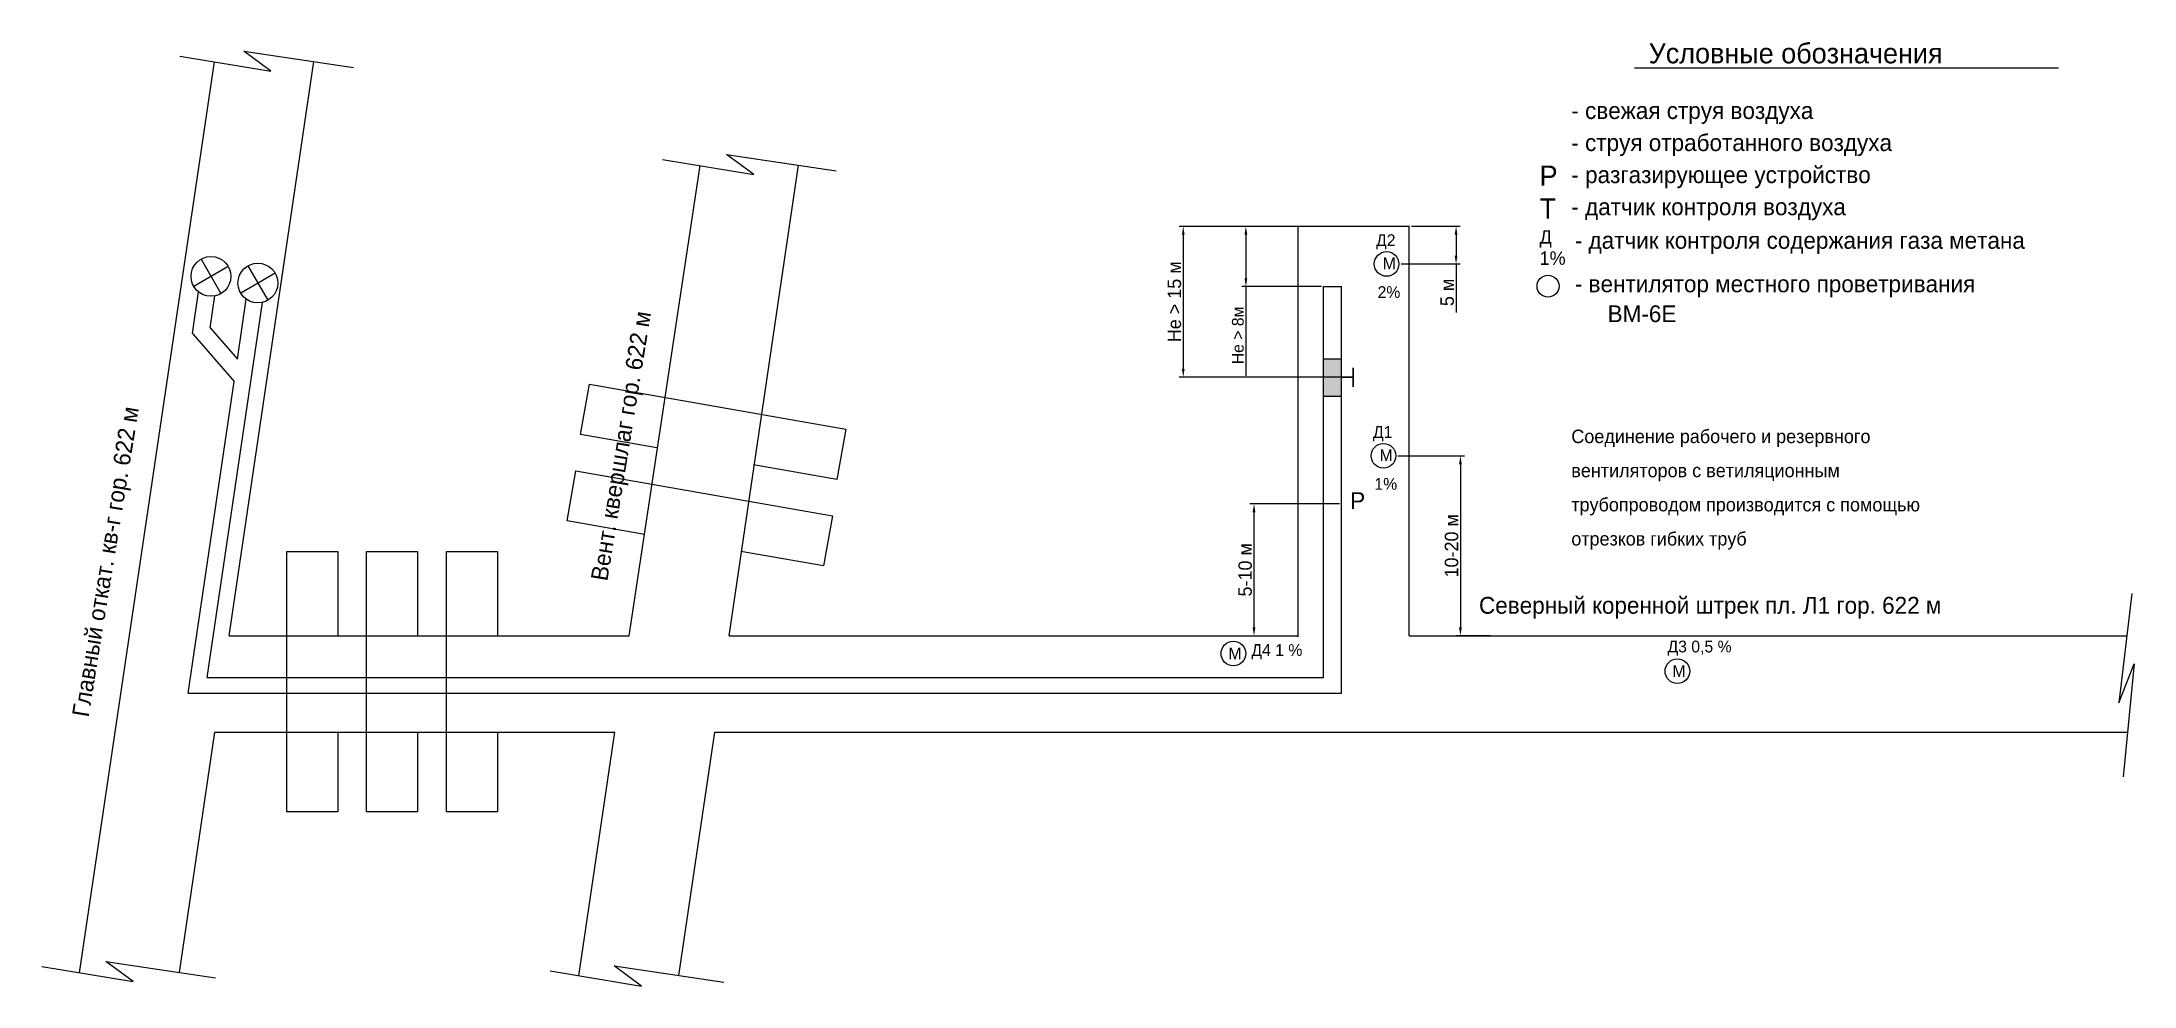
# Model space of a CAD drawing. Header units: millimetres. Extents: x 92 to 714, y 129 to 409.
import ezdxf

# ---------------------------------------------------------------- set-up
doc = ezdxf.new("R2010")
doc.units = ezdxf.units.MM
doc.dimstyles.new('ISO-25', dxfattribs={"dimtxt": 2.5, "dimasz": 2.5, "dimexe": 1.25, "dimexo": 0.625, "dimtad": 1, "dimtxsty": 'Standard', "dimcen": 2.5, "dimadec": 0, "dimazin": 0, "dimtfac": 1, "dimtmove": 0, "dimatfit": 3, "dimfxl": 0, "dimarcsym": 0})

# ---------------------------------------------------------------- blocks, each defined once
blk = doc.blocks.new('*D1')
at = {"color": 0, "lineweight": -2}
for p, q in [((478.16, 272.08), (451.53, 272.08)), ((452.78, 235.33), (452.78, 269.58)), ((451.56, 232.83), (454.03, 232.83))]:
    blk.add_line(p, q, dxfattribs=at)
at = {"color": 0}
for points in [[(452.36, 269.58), (453.19, 269.58), (452.78, 272.08)], [(452.36, 235.33), (453.19, 235.33), (452.78, 232.83)]]:
    blk.add_solid(points, dxfattribs=at)
at = {"layer": 'Defpoints', "color": 0}
for p in [(452.78, 272.08), (478.79, 272.08), (450.93, 232.83)]:
    blk.add_point(p, dxfattribs=at)
at = {"color": 0, "insert": (450.15, 252.45), "char_height": 4, "attachment_point": 5, "rotation": 90}
blk.add_mtext('5-10 м', dxfattribs=at)
blk = doc.blocks.new('*D2')
at = {"color": 0, "lineweight": -2}
for p, q in [((495.54, 286.36), (515.39, 286.36)), ((514.14, 283.86), (514.14, 235.33)), ((523.03, 232.83), (512.89, 232.83))]:
    blk.add_line(p, q, dxfattribs=at)
at = {"color": 0}
for points in [[(513.72, 283.86), (514.55, 283.86), (514.14, 286.36)], [(513.72, 235.33), (514.55, 235.33), (514.14, 232.83)]]:
    blk.add_solid(points, dxfattribs=at)
at = {"layer": 'Defpoints', "color": 0}
for p in [(494.92, 286.36), (514.14, 232.83), (523.66, 232.83)]:
    blk.add_point(p, dxfattribs=at)
at = {"color": 0, "insert": (511.51, 259.59), "char_height": 4, "attachment_point": 5, "rotation": 90}
blk.add_mtext('10-20 м', dxfattribs=at)
blk = doc.blocks.new('*D3')
at = {"color": 0, "lineweight": -2}
for p, q in [((499.55, 354.58), (514.08, 354.58)), ((512.83, 352.08), (512.83, 345.88)), ((496.47, 343.38), (514.08, 343.38)), ((512.83, 343.38), (512.83, 328.97))]:
    blk.add_line(p, q, dxfattribs=at)
at = {"color": 0}
for points in [[(512.42, 352.08), (513.25, 352.08), (512.83, 354.58)], [(512.42, 345.88), (513.25, 345.88), (512.83, 343.38)]]:
    blk.add_solid(points, dxfattribs=at)
at = {"layer": 'Defpoints', "color": 0}
for p in [(498.93, 354.58), (495.85, 343.38), (512.83, 343.38)]:
    blk.add_point(p, dxfattribs=at)
at = {"color": 0, "insert": (510.21, 334.93), "char_height": 4, "attachment_point": 5, "rotation": 90}
blk.add_mtext('5 м', dxfattribs=at)
blk = doc.blocks.new('*D5')
at = {"color": 0, "lineweight": -2}
for p, q in [((452.03, 354.57), (430.49, 354.57)), ((431.74, 352.07), (431.74, 312.2)), ((481.66, 309.7), (430.49, 309.7))]:
    blk.add_line(p, q, dxfattribs=at)
at = {"color": 0}
for points in [[(431.32, 352.07), (432.15, 352.07), (431.74, 354.57)], [(431.32, 312.2), (432.15, 312.2), (431.74, 309.7)]]:
    blk.add_solid(points, dxfattribs=at)
at = {"layer": 'Defpoints', "color": 0}
for p in [(452.66, 354.57), (431.74, 309.7), (482.28, 309.7)]:
    blk.add_point(p, dxfattribs=at)
at = {"color": 0, "insert": (429.11, 332.14), "char_height": 4, "attachment_point": 5, "rotation": 90}
blk.add_mtext('Не > 15 м', dxfattribs=at)
blk = doc.blocks.new('*D6')
at = {"color": 0, "lineweight": -2}
for p, q in [((467.5, 354.57), (449.11, 354.57)), ((450.36, 352.07), (450.36, 339.14)), ((472.83, 336.64), (449.11, 336.64)), ((450.36, 336.64), (450.36, 310.14))]:
    blk.add_line(p, q, dxfattribs=at)
at = {"color": 0}
for points in [[(449.94, 352.07), (450.77, 352.07), (450.36, 354.57)], [(449.94, 339.14), (450.77, 339.14), (450.36, 336.64)]]:
    blk.add_solid(points, dxfattribs=at)
at = {"layer": 'Defpoints', "color": 0}
for p in [(468.13, 354.57), (450.36, 336.64), (473.46, 336.64)]:
    blk.add_point(p, dxfattribs=at)
at = {"color": 0, "insert": (447.98, 322.14), "char_height": 3.5, "attachment_point": 5, "rotation": 90}
blk.add_mtext('Не > 8м', dxfattribs=at)

msp = doc.modelspace()

# ---------------------------------------------------------------- hatches: boundary and pattern name
msp.add_hatch(color=256).paths.add_polyline_path([(478.788, 315.174), (473.426, 315.174), (473.426, 304.101), (478.788, 304.101)])

# ---------------------------------------------------------------- linework, layer by layer
for p, q in [((133.415, 405.181), (160.526, 400.668)), ((152.432, 406.672), (185.038, 401.823)), ((160.526, 400.668), (152.432, 406.672)), ((103.563, 132.665), (143.748, 403.461)), ((148.097, 232.856), (173.303, 403.568)), ((565.865, 401.704), (691.927, 401.704)), ((276.957, 374.467), (304.068, 369.955)), ((304.068, 369.955), (295.974, 375.959)), ((295.974, 375.959), (328.58, 371.11)), ((267.063, 232.856), (288.086, 372.615)), ((296.719, 232.856), (317.332, 372.782)), ((465.905, 232.499), (465.905, 354.58)), ((465.905, 354.58), (498.929, 354.58)), ((498.929, 232.856), (498.929, 354.58)), ((147.81, 342.664), (137.591, 336.711)), ((139.744, 344.809), (145.657, 334.566)), ((153.678, 342.839), (159.591, 332.597)), ((161.744, 340.694), (151.524, 334.742)), ((473.426, 220.488), (473.426, 336.637)), ((473.426, 336.637), (478.788, 336.637)), ((478.788, 215.799), (478.788, 336.637)), ((137.193, 322.721), (139.011, 335.066)), ((141.581, 220.488), (158.029, 331.971)), ((142.431, 324.414), (143.828, 333.883)), ((150.547, 315.062), (153.177, 332.921)), ((142.431, 324.414), (150.547, 315.062)), ((137.193, 322.721), (149.575, 308.455)), ((473.426, 315.174), (478.788, 315.174)), ((135.933, 215.799), (149.575, 308.455)), ((473.426, 304.101), (478.788, 304.101)), ((713.769, 245.439), (709.838, 212.947)), ((148.097, 232.856), (267.063, 232.856)), ((296.719, 232.856), (406.234, 232.856)), ((405.925, 232.856), (465.905, 232.856)), ((498.929, 232.856), (712.246, 232.856)), ((709.838, 212.947), (714.424, 224.505)), ((714.424, 224.505), (711.148, 190.923)), ((141.581, 220.488), (473.426, 220.488)), ((135.933, 215.799), (478.788, 215.799)), ((133.318, 132.757), (143.86, 204.156)), ((143.86, 204.156), (262.746, 204.156)), ((252.057, 131.766), (262.746, 204.156)), ((281.81, 131.812), (292.492, 204.156)), ((292.492, 204.156), (712.439, 204.156)), ((92.417, 134.52), (119.528, 130.008)), ((119.528, 130.008), (111.434, 136.012)), ((111.434, 136.012), (144.04, 131.163)), ((243.538, 133.184), (270.649, 128.672)), ((262.555, 134.675), (295.161, 129.826)), ((270.649, 128.672), (262.555, 134.675))]:
    msp.add_line(p, q)
at = {"lineweight": 30}
for p, q in [((482.284, 312.514), (482.284, 306.876)), ((478.788, 309.703), (482.284, 309.703))]:
    msp.add_line(p, q, dxfattribs=at)
for points in [[(275.206, 288.718), (252.568, 292.693), (255.19, 307.624), (331.398, 294.242), (328.777, 279.311), (303.986, 283.664)], [(271.559, 262.958), (248.587, 266.992), (251.209, 281.923), (327.417, 268.541), (324.796, 253.61), (300.261, 257.918)], [(180.387, 204.156), (180.387, 180.523), (165.228, 180.523), (165.228, 257.898), (180.387, 257.898), (180.387, 232.856)], [(204.116, 204.156), (204.116, 180.523), (188.957, 180.523), (188.957, 257.898), (204.116, 257.898), (204.116, 232.856)], [(227.845, 204.156), (227.845, 180.523), (212.686, 180.523), (212.686, 257.898), (227.845, 257.898), (227.845, 232.856)]]:
    msp.add_lwpolyline(points)
for centre, radius in [((142.701, 339.687), 5.913), ((156.634, 337.718), 5.913), ((492.186, 343.384), 3.663), ((540.188, 336.779), 3.256), ((491.255, 286.357), 3.663), ((446.633, 227.577), 3.663), ((578.636, 222.323), 3.663)]:
    msp.add_circle(centre, radius)

# ---------------------------------------------------------------- texts
for s, height, p in [('Условные обозначения', 6, (570.093, 403.029)), ('- свежая струя воздуха', 5, (547.104, 386.487)), ('- струя отработанного воздуха', 5, (547.104, 376.953)), ('Р', 6, (537.679, 366.621)), ('- разгазирующее устройство', 5, (547.104, 367.418)), ('Т', 6, (537.679, 356.873)), ('- датчик контроля воздуха', 5, (547.104, 357.884)), ('Д2', 3.5, (489.069, 348.709)), ('Д', 4, (537.679, 349.414)), ('- датчик контроля содержания газа метана', 5, (548.156, 347.903)), ('М', 3.5, (491.036, 341.83)), ('1%', 4, (537.679, 343.126)), ('2%', 3.5, (489.504, 333.272)), ('- вентилятор местного проветривания', 5, (548.156, 334.971)), ('ВМ-6Е', 5, (557.896, 326.085)), ('Д1', 3.5, (488.138, 291.681)), ('Соединение рабочего и резервного', 4, (547.104, 290.13)), ('М', 3.5, (490.105, 284.802)), ('вентиляторов с ветиляционным', 4, (547.104, 279.981)), ('Р', 5, (481.375, 270.53)), ('1%', 3.5, (488.573, 276.244)), ('трубопроводом производится с помощью', 4, (547.104, 269.832)), ('отрезков гибких труб', 4, (547.104, 259.683)), ('Северный коренной штрек пл. Л1 гор. 622 м', 5, (519.654, 239.402)), ('Д4 1 %', 3.5, (451.999, 226.849)), ('Д3 0,5 %', 3.5, (575.702, 227.898)), ('М', 3.5, (445.151, 225.855)), ('М', 3.5, (577.155, 220.601))]:
    msp.add_text(s, height=height).set_placement(p)
for s, p in [('Вент. квершлаг гор. 622 м', (260.511, 248.902)), ('Главный откат. кв-г гор. 622 м', (106.284, 208.452))]:
    msp.add_text(s, height=5, rotation=80.739589).set_placement(p)

# ---------------------------------------------------------------- dimensions: what is measured, and where the dimension line sits
for base, p1, p2, text, override, picture, middle in [((431.736, 309.703), (452.658, 354.573), (482.284, 309.703), 'Не > 15 м', {"dimtxt": 4}, '*D5', (429.111, 332.138)), ((450.357, 336.637), (468.13, 354.573), (473.456, 336.637), 'Не > 8м', {"dimtxt": 3.5}, '*D6', (447.982, 322.137)), ((512.833, 343.384), (498.929, 354.58), (495.85, 343.384), '5 м', {"dimtxt": 4}, '*D3', (510.208, 334.926)), ((514.137, 232.833), (494.918, 286.357), (523.656, 232.833), '10-20 м', {"dimtxt": 4}, '*D2', (511.512, 259.595)), ((452.776, 272.077), (450.934, 232.83), (478.788, 272.077), '5-10 м', {"dimtxt": 4}, '*D1', (450.151, 252.454))]:
    dim = msp.add_linear_dim(base=base, p1=p1, p2=p2, angle=90, text=text, dimstyle='ISO-25', override=override)
    dim.commit()
    dim.dimension.update_dxf_attribs({"geometry": picture, "text_midpoint": middle})

doc.saveas('drawing.dxf')
